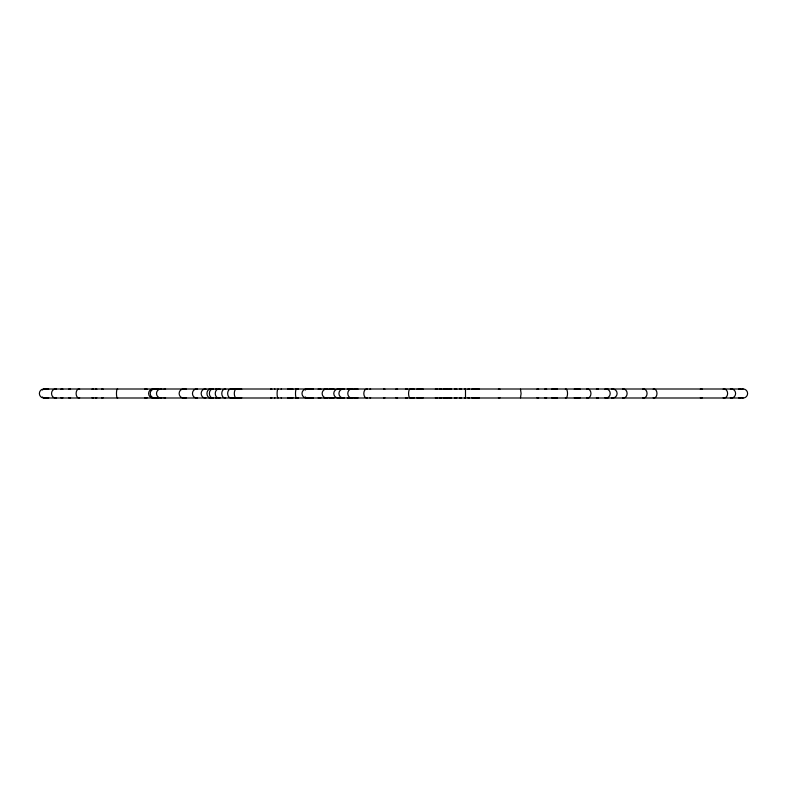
<?xml version="1.0" encoding="UTF-8"?>
<svg xmlns="http://www.w3.org/2000/svg" width="787" height="787" viewBox="0 0 787 787"><rect width="100%" height="100%" fill="white"/><g stroke="black" fill="none" stroke-linecap="round" stroke-linejoin="round"><path stroke-width="1.18" d="M234.221 389.142L234.339 389.142A4.496 2.804 -90 0 0 233.011 389.142M465.491 397.858L465.491 389.142M288.298 389.142L288.495 389.142A4.496 4.486 -90 0 1 290.688 389.142M520.492 389.142L521.092 393.5L520.492 397.858M454.965 389.142L455.781 389.142M455.781 397.858L454.965 397.858M153.652 389.142L154.852 389.142M154.852 397.858L153.652 397.858M144.582 389.142L147.199 389.142M147.199 397.858L144.582 397.858M43.846 389.004L743.105 389.004M43.846 397.996L743.105 397.996M288.298 397.858L288.495 397.858A4.496 4.486 -90 0 0 290.688 397.858M234.221 397.858L234.339 397.858A4.496 2.804 -90 0 1 233.011 397.858M308.484 389.172A8.185 7.024 -90 0 1 311.18 389.181M307.048 389.132A4.506 4.466 -90 0 1 309.271 389.132M309.271 397.868A4.506 4.466 -90 0 1 307.048 397.868M305.759 397.297A4.506 4.466 -90 0 1 305.307 396.963M305.307 390.037A4.506 4.466 -90 0 1 305.759 389.703M311.18 397.828A8.185 7.024 -90 0 1 308.484 397.819M307.619 397.868A4.515 4.496 -90 0 1 301.992 393.5A4.515 4.496 -90 0 1 307.619 389.132M327.658 397.858A4.496 4.407 -90 0 1 322.149 393.5A4.496 4.407 -90 0 1 327.658 389.142M338.823 389.132A4.506 4.496 -90 0 1 341.066 389.132M341.066 397.868A4.506 4.496 -90 0 1 338.823 397.868M339.394 397.858A4.506 4.496 -90 0 1 333.777 393.5A4.506 4.496 -90 0 1 339.394 389.142M344.381 397.868A4.515 4.368 -90 0 1 338.922 393.5A4.515 4.368 -90 0 1 344.381 389.132M352.635 397.888A4.535 3.866 -90 0 1 347.785 393.5A4.535 3.866 -90 0 1 352.635 389.112M367.44 397.878A4.515 2.892 90 0 1 363.82 393.5A4.515 2.892 90 0 1 367.44 389.122M410.617 397.888A4.535 1.623 90 0 1 408.581 393.5A4.535 1.623 90 0 1 410.617 389.112M565.341 389.103A4.545 1.751 90 0 1 567.535 393.5A4.545 1.751 90 0 1 565.341 397.897M586.659 389.083A4.565 3.423 90 0 1 590.948 393.5A4.565 3.423 90 0 1 586.659 397.917M604.849 389.122A4.525 4.289 -90 0 1 610.22 393.5A4.525 4.289 -90 0 1 604.849 397.878M611.499 389.132A4.515 4.486 -90 0 1 617.106 393.5A4.515 4.486 -90 0 1 611.499 397.868M578.071 389.142A4.496 4.407 -90 0 1 580.265 389.142M580.265 397.858A4.496 4.407 -90 0 1 578.071 397.858M574.894 389.142A4.496 4.486 -90 0 1 577.127 389.142M577.127 397.858A4.496 4.486 -90 0 1 574.894 397.858M576.477 397.858A4.496 4.496 0 0 1 574.244 397.858M574.244 389.142A4.496 4.496 0 0 1 576.477 389.142M575.553 389.132A4.506 4.447 -90 0 1 577.776 389.132M577.776 397.868A4.506 4.447 -90 0 1 575.553 397.868M596.389 389.142A4.496 4.22 -90 0 1 598.484 389.142M598.484 397.858A4.496 4.22 -90 0 1 596.389 397.858M608.154 397.868A4.515 3.915 90 0 1 606.197 397.868M606.197 389.132A4.515 3.915 90 0 1 608.154 389.132M622.478 389.142A4.496 3.709 -90 0 1 627.111 393.5A4.496 3.709 -90 0 1 622.478 397.858M642.645 389.132A4.515 3.532 -90 0 1 647.062 393.5A4.515 3.532 -90 0 1 642.645 397.868M653.161 389.142A4.496 3.059 90 0 1 656.978 393.5A4.496 3.059 90 0 1 653.161 397.858M723.125 389.103A4.545 3.591 -90 0 1 727.621 393.5A4.545 3.591 -90 0 1 723.125 397.897M730.346 389.132A4.506 4.22 90 0 1 735.609 393.5A4.506 4.22 90 0 1 730.346 397.868M741.974 389.112A4.525 4.506 -90 0 1 747.62 393.5A4.525 4.506 -90 0 1 741.974 397.888M738.659 389.122A4.525 4.397 -90 0 1 740.872 389.122M740.872 397.878A4.525 4.397 -90 0 1 738.659 397.878M702.289 397.858A4.496 4.043 90 0 1 700.282 397.858M700.282 389.142A4.496 4.043 90 0 1 702.289 389.142M475.968 397.858A4.496 2.095 90 0 1 474.925 397.858M474.925 389.142A4.496 2.095 90 0 1 475.968 389.142M464.586 389.142A4.496 1.997 -90 0 1 465.579 389.142M465.579 397.858A4.496 1.997 -90 0 1 464.586 397.858M460.513 397.858A4.506 1.849 90 0 1 459.588 397.858M459.588 389.142A4.506 1.849 90 0 1 460.513 389.142M443.071 389.142A4.496 1.387 -90 0 1 443.76 389.142M443.76 397.858A4.496 1.387 -90 0 1 443.071 397.858M416.913 397.858A4.496 0.748 90 0 0 417.287 397.858A4.496 4.466 -90 0 0 419.432 397.858M416.913 389.142A4.496 0.748 90 0 1 417.287 389.142A4.496 4.466 -90 0 1 419.432 389.142M292.321 389.142A4.496 0.807 -90 0 1 292.725 389.142M292.725 397.858A4.496 0.807 -90 0 1 292.321 397.858M281.52 397.858A4.496 0.876 90 0 1 281.087 397.858M281.087 389.142A4.496 0.876 90 0 1 281.52 389.142M271.112 389.142A4.506 0.984 -90 0 1 271.604 389.142M271.604 397.858A4.506 0.984 -90 0 1 271.112 397.858M101.641 389.142A4.506 3.02 -90 0 1 103.146 389.142M103.146 397.858A4.506 3.02 -90 0 1 101.641 397.858M95.306 389.142A4.496 3.118 -90 0 1 96.86 389.142M96.86 397.858A4.496 3.118 -90 0 1 95.306 397.858M91.99 389.142A4.506 3.237 -90 0 1 93.604 389.142M93.604 397.858A4.506 3.237 -90 0 1 91.99 397.858M70.584 397.858A4.506 3.827 90 0 1 68.676 397.858M68.676 389.142A4.506 3.827 90 0 1 70.584 389.142M62.911 397.858A4.496 4.063 90 0 1 60.884 397.858M60.884 389.142A4.496 4.063 90 0 1 62.911 389.142M48.745 397.868A4.506 4.329 90 0 1 46.581 397.868M46.581 389.132A4.506 4.329 90 0 1 48.745 389.132M47.22 397.858A4.496 4.447 90 0 1 45.007 397.858M45.007 389.142A4.496 4.447 90 0 1 47.22 389.142M44.092 389.142A4.506 4.407 -90 0 1 46.285 389.142M46.285 397.858A4.506 4.407 -90 0 1 44.092 397.858M42.823 397.297A4.506 4.407 -90 0 1 42.37 396.963M42.37 390.037A4.506 4.407 -90 0 1 42.823 389.703M44.967 397.878A4.515 4.476 -90 0 1 39.37 393.5A4.515 4.476 -90 0 1 44.967 389.122M56.575 397.897A4.545 4.014 90 0 1 51.539 393.5A4.545 4.014 90 0 1 56.575 389.103M79.703 397.897A4.545 2.863 -90 0 1 76.113 393.5A4.545 2.863 -90 0 1 79.703 389.103M117.706 397.927A4.584 0.994 90 0 1 116.466 393.5A4.584 0.994 90 0 1 117.706 389.073M154.429 397.868A4.506 0.689 90 0 1 154.085 397.868M154.085 389.132A4.506 0.689 90 0 1 154.429 389.132M232.647 389.142A4.506 0.935 -90 0 1 233.109 389.142M233.109 397.858A4.506 0.935 -90 0 1 232.647 397.858M236.179 397.868A4.506 0.62 90 0 1 235.864 397.868M235.864 389.132A4.506 0.62 90 0 1 236.179 389.132M237.3 397.937A4.604 2.125 90 0 0 238.382 397.966A4.525 3.758 -90 0 1 236.602 397.878M237.3 389.063A4.604 2.125 90 0 1 238.382 389.034A4.525 3.758 -90 0 0 236.602 389.122M239.966 397.907A4.545 3.551 90 0 1 238.176 397.897M238.176 389.103A4.545 3.551 90 0 1 239.966 389.093M238.815 389.132A4.515 4.21 -90 0 1 240.93 389.132M240.93 397.868A4.515 4.21 -90 0 1 238.815 397.868M241.343 389.142A4.496 4.437 -90 0 0 239.13 389.142A4.496 4.004 -90 0 0 237.202 389.142M241.343 397.858A4.496 4.437 -90 0 1 239.13 397.858A4.496 4.004 -90 0 1 237.202 397.858M241.796 397.868A4.506 4.506 0 0 1 239.543 397.868M239.543 389.132A4.506 4.506 0 0 1 241.796 389.132M239.278 389.132A4.506 4.417 -90 0 1 241.491 389.132M241.491 397.868A4.506 4.417 -90 0 1 239.278 397.868M240.045 397.868A4.506 4.161 90 0 1 237.959 397.868M237.959 389.132A4.506 4.161 90 0 1 240.045 389.132M218.855 389.132A4.515 2.558 -90 0 1 220.144 389.132M220.144 397.868A4.515 2.558 -90 0 1 218.855 397.868M185.476 397.858A4.506 2.361 90 0 1 184.296 397.858A4.496 4.201 -90 0 1 179.141 393.5A4.496 4.201 -90 0 1 184.384 389.142A4.506 2.361 90 0 1 185.476 389.142M163.893 389.112A4.535 3.315 -90 0 1 165.575 389.112M165.575 397.888A4.535 3.315 -90 0 1 163.893 397.888M156.515 397.897A4.545 4.269 90 0 1 154.35 397.897M154.35 389.103A4.545 4.269 90 0 1 156.515 389.103M154.232 397.868A4.515 4.515 0 0 1 148.595 393.5A4.515 4.515 0 0 1 154.232 389.132M155.767 397.858A4.496 4.447 90 0 1 150.209 393.5A4.496 4.447 90 0 1 155.767 389.142M161.945 397.858A4.506 4.348 -90 0 1 156.505 393.5A4.506 4.348 -90 0 1 161.945 389.142M197.527 397.858A4.496 4.043 -90 0 1 192.471 393.5A4.496 4.043 -90 0 1 197.527 389.142M206.007 397.858A4.496 3.866 90 0 1 201.177 393.5A4.496 3.866 90 0 1 206.007 389.142M211.349 397.868A4.506 3.522 90 0 1 206.951 393.5A4.506 3.522 90 0 1 211.349 389.132M213.651 397.858A4.506 3.423 90 0 1 209.372 393.5A4.506 3.423 90 0 1 213.651 389.142M219.494 397.868A4.506 3.384 90 0 1 215.264 393.5A4.506 3.384 90 0 1 219.494 389.132M225.751 397.858A4.496 3.178 -90 0 1 221.777 393.5A4.496 3.178 -90 0 1 225.751 389.142M231.535 397.858A4.496 3.109 90 0 1 227.659 393.5A4.496 3.109 90 0 1 231.535 389.142M236.917 397.907A4.555 2.076 90 0 1 234.31 393.5A4.555 2.076 90 0 1 236.917 389.093M278.283 397.858A4.496 0.944 90 0 1 277.103 393.5A4.496 0.944 90 0 1 278.283 389.142M296.689 397.858A4.496 0.944 90 0 1 295.499 393.5A4.496 0.944 90 0 1 296.689 389.142M437.592 397.868A4.515 4.515 0 0 1 435.329 397.868M435.329 389.132A4.515 4.515 0 0 1 437.592 389.132M446.091 389.142A4.496 4.476 -90 0 1 448.324 389.142M448.324 397.858A4.496 4.476 -90 0 1 446.091 397.858M449.239 389.142A4.496 4.496 -90 0 1 451.472 389.142M451.472 397.858A4.496 4.496 -90 0 1 449.239 397.858M454.689 389.142A4.506 4.447 -90 0 1 456.913 389.142M456.913 397.858A4.506 4.447 -90 0 1 454.689 397.858M471.807 389.142A4.496 4.348 -90 0 1 473.971 389.142M473.971 397.858A4.496 4.348 -90 0 1 471.807 397.858M474.118 389.142A4.496 4.437 -90 0 1 476.332 389.142M476.332 397.858A4.496 4.437 -90 0 1 474.118 397.858M474.827 389.142A4.496 4.496 -90 0 1 477.06 389.142M477.06 397.858A4.496 4.496 -90 0 1 474.827 397.858M476.676 397.868A4.515 4.358 90 0 1 474.492 397.868M474.492 389.132A4.515 4.358 90 0 1 476.676 389.132M475.102 397.897A4.545 3.758 90 0 1 473.194 397.897M473.194 389.103A4.545 3.758 90 0 1 475.102 389.103M469.278 397.966A4.633 2.007 90 0 1 468.235 397.966M468.235 389.034A4.633 2.007 90 0 1 469.278 389.034M444.37 389.103A4.545 3.797 -90 0 1 446.298 389.103M446.298 397.897A4.545 3.797 -90 0 1 444.37 397.897M423.042 397.888A4.535 4.447 90 0 1 420.789 397.888M420.789 389.112A4.535 4.447 90 0 1 423.042 389.112M420.592 389.142A4.496 4.486 -90 0 1 422.826 389.142M422.826 397.858A4.496 4.486 -90 0 1 420.592 397.858M418.9 389.142A4.496 4.476 -90 0 1 421.124 389.142A4.506 4.496 0 0 0 418.891 389.142M418.9 397.858A4.496 4.476 -90 0 0 421.124 397.858A4.506 4.496 0 0 1 418.891 397.858M411.247 389.132A4.506 4.496 -90 0 1 413.5 389.132M413.5 397.868A4.506 4.496 -90 0 1 411.247 397.868M412.103 389.142A4.496 4.486 -90 0 1 414.336 389.142M414.336 397.858A4.496 4.486 -90 0 1 412.103 397.858M407.44 397.868A4.506 4.043 90 0 1 405.423 397.868M405.423 389.132A4.506 4.043 90 0 1 407.44 389.132M397.583 397.868A4.506 3.522 90 0 1 395.822 397.868M395.822 389.132A4.506 3.522 90 0 1 397.583 389.132M383.525 389.132A4.506 2.814 -90 0 1 384.932 389.132M384.932 397.868A4.506 2.814 -90 0 1 383.525 397.868M369.9 389.093A4.555 1.525 -90 0 1 370.677 389.093M370.677 397.907A4.555 1.525 -90 0 1 369.9 397.907M357.987 397.858A4.496 0.708 90 0 1 357.642 397.858M357.642 389.142A4.496 0.708 90 0 1 357.987 389.142M342.66 389.093A4.555 1.879 -90 0 1 343.614 389.093M343.614 397.907A4.555 1.879 -90 0 1 342.66 397.907M329.871 389.132A4.515 3.158 -90 0 1 331.455 389.132M331.455 397.868A4.515 3.158 -90 0 1 329.871 397.868M324.067 389.103A4.555 2.863 -90 0 1 325.523 389.103M325.523 397.897A4.555 2.863 -90 0 1 324.067 397.897M318.135 389.073A4.584 3.059 -90 0 1 319.709 389.073M319.709 397.927A4.584 3.059 -90 0 1 318.135 397.927M313.324 397.868A4.506 4.024 90 0 1 311.308 397.868M311.308 389.132A4.506 4.024 90 0 1 313.324 389.132M289.97 397.897A4.545 4.476 90 0 1 287.698 397.897M287.698 389.103A4.545 4.476 90 0 1 289.97 389.103M292.862 397.868A4.515 4.358 90 0 1 290.678 397.868M290.678 389.132A4.515 4.358 90 0 1 292.862 389.132M295.43 389.142A4.496 4.102 -90 0 1 297.476 389.142M297.476 397.858A4.496 4.102 -90 0 1 295.43 397.858M305.543 389.132A4.515 3.758 -90 0 1 307.432 389.132M307.432 397.868A4.515 3.758 -90 0 1 305.543 397.868M347.323 389.122A4.515 3.778 -90 0 1 349.221 389.122M349.221 397.878A4.515 3.778 -90 0 1 347.323 397.878M355.97 397.878A4.525 4.348 90 0 1 353.786 397.878M353.786 389.122A4.525 4.348 90 0 1 355.97 389.122M357.465 397.858A4.506 4.506 0 0 1 355.222 397.858M355.222 389.142A4.506 4.506 0 0 1 357.465 389.142M356.727 397.897A4.545 4.407 90 0 1 354.494 397.897M354.494 389.103A4.545 4.407 90 0 1 356.727 389.103M348.995 389.142A4.496 3.955 -90 0 1 350.963 389.142M350.963 397.858A4.496 3.955 -90 0 1 348.995 397.858M334.15 397.868A4.506 3.571 90 0 1 332.36 397.868M332.36 389.132A4.506 3.571 90 0 1 334.15 389.132M329.861 389.132A4.506 2.971 -90 0 1 331.347 389.132M331.347 397.868A4.506 2.971 -90 0 1 329.861 397.868M326.772 389.142A4.496 2.469 -90 0 1 328.002 389.142M328.002 397.858A4.496 2.469 -90 0 1 326.772 397.858M319.984 389.142A4.506 2.027 -90 0 1 320.988 389.142M320.988 397.858A4.506 2.027 -90 0 1 319.984 397.858M313.393 397.858A4.496 1.525 90 0 1 312.636 397.858M312.636 389.142A4.496 1.525 90 0 1 313.393 389.142M305.927 389.142A4.496 1.19 -90 0 1 306.517 389.142M306.517 397.858A4.496 1.19 -90 0 1 305.927 397.858M298.411 397.858A4.496 0.944 90 0 1 297.939 397.858M297.939 389.142A4.496 0.944 90 0 1 298.411 389.142M271.79 397.897A4.545 1.722 90 0 1 270.925 397.897M270.925 389.103A4.545 1.722 90 0 1 271.79 389.103M216.632 397.868A4.515 1.908 90 0 1 215.677 397.868M215.677 389.132A4.515 1.908 90 0 1 216.632 389.132M186.253 397.868A4.515 0.836 90 0 1 185.83 397.868M185.83 389.132A4.515 0.836 90 0 1 186.253 389.132M158.423 397.937A4.594 3.168 90 0 1 156.78 397.937M156.78 389.063A4.594 3.168 90 0 1 158.423 389.063M209.047 389.132A4.506 1.672 -90 0 1 209.883 389.132M209.883 397.868A4.506 1.672 -90 0 1 209.047 397.868M238.136 397.858A4.506 0.944 90 0 1 237.664 397.858M237.664 389.142A4.506 0.944 90 0 1 238.136 389.142M274.506 389.142A4.496 0.777 -90 0 1 274.899 389.142M274.899 397.858A4.496 0.777 -90 0 1 274.506 397.858M412.309 397.917A4.565 1.663 90 0 1 411.453 397.917M411.453 389.083A4.565 1.663 90 0 1 412.309 389.083M469.445 397.858A4.496 2.754 90 0 1 468.068 397.858M468.068 389.142A4.496 2.754 90 0 1 469.445 389.142M477.876 389.142A4.496 3.05 -90 0 1 479.391 389.142M479.391 397.858A4.496 3.05 -90 0 1 477.876 397.858M498.387 389.142A4.496 3.335 -90 0 1 500.04 389.142M500.04 397.858A4.496 3.335 -90 0 1 498.387 397.858M536.911 389.142A4.496 3.502 -90 0 1 538.652 389.142M538.652 397.858A4.496 3.502 -90 0 1 536.911 397.858M553.723 397.878A4.515 4.004 90 0 1 551.717 397.878M551.717 389.122A4.515 4.004 90 0 1 553.723 389.122M556.566 397.868A4.515 4.417 90 0 1 554.353 397.868M554.353 389.132A4.515 4.417 90 0 1 556.566 389.132M557.186 397.858A4.496 4.496 0 0 1 554.953 397.858M554.953 389.142A4.496 4.496 0 0 1 557.186 389.142M554.943 389.132A4.515 4.476 -90 0 1 557.186 389.132M557.186 397.868A4.515 4.476 -90 0 1 554.943 397.868M554.255 389.142A4.506 4.437 -90 0 1 556.468 389.142M556.468 397.858A4.506 4.437 -90 0 1 554.255 397.858M554.009 389.142A4.496 4.447 -90 0 1 556.222 389.142M556.222 397.858A4.496 4.447 -90 0 1 554.009 397.858M553.005 389.142A4.506 4.289 -90 0 1 555.15 389.142M555.15 397.858A4.506 4.289 -90 0 1 553.005 397.858M546.699 397.878A4.525 3.935 90 0 1 544.722 397.878M544.722 389.122A4.525 3.935 90 0 1 546.699 389.122M461.359 397.897A4.555 3.827 90 0 1 459.421 397.897M459.421 389.103A4.555 3.827 90 0 1 461.359 389.103M441.409 397.976A4.633 4.151 90 0 1 439.235 397.976M439.235 389.024A4.633 4.151 90 0 1 441.409 389.024M235.441 397.858A4.496 3.178 90 0 0 237.015 397.858A4.506 2.764 90 0 1 235.539 397.858M237.015 389.142A4.496 3.178 90 0 0 235.441 389.142A4.506 2.764 90 0 1 236.917 389.142"/></g></svg>
